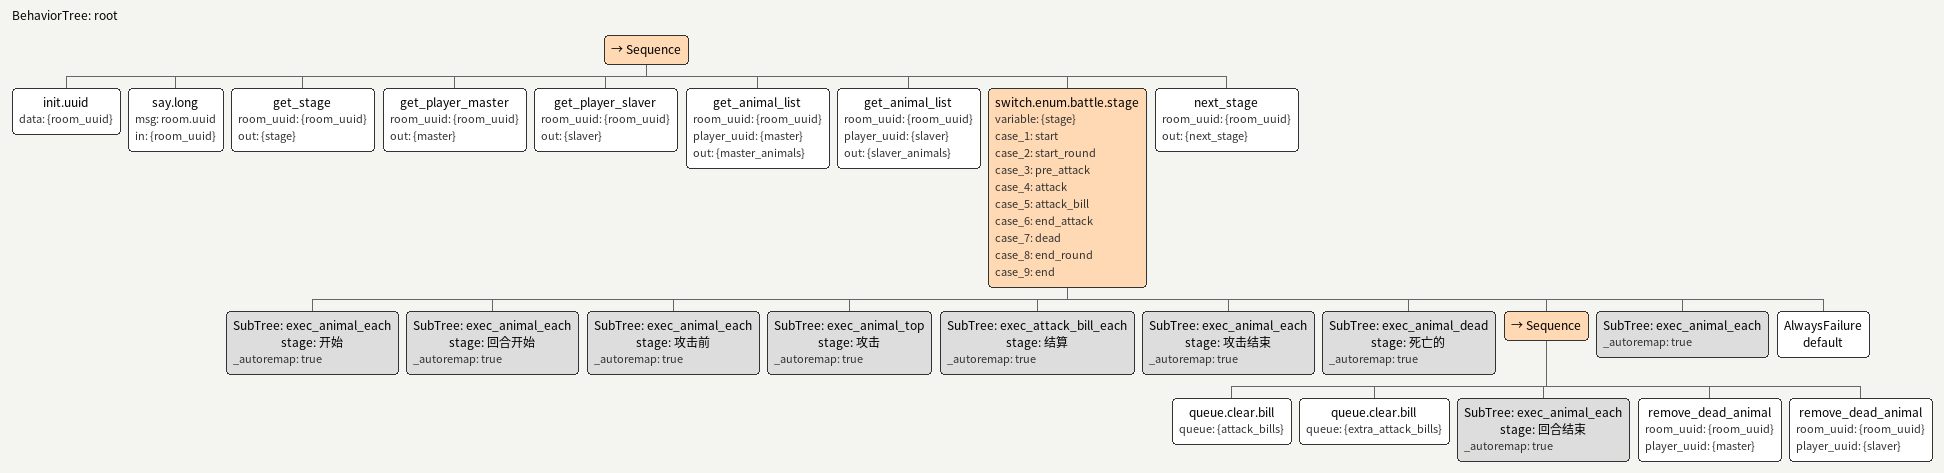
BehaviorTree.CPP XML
<?xml version="1.0" encoding="UTF-8"?>
<root BTCPP_format="4">
  <include path="nodes.xml"/>

  <include path="logic_main.xml"/>

  <include path="animals/rat.xml"/>

  <include path="exec_animal_each.xml"/>

  <include path="exec_animal_top.xml"/>

  <include path="exec_animal_dead.xml"/>

  <include path="exec_attack_bill_each.xml"/>

  <BehaviorTree ID="root">
    <Sequence>
      <init.uuid data="{room_uuid}"/>
      <say.long msg="room.uuid"
                in="{room_uuid}"/>
      <get_stage room_uuid="{room_uuid}"
                 out="{stage}"/>
      <get_player_master room_uuid="{room_uuid}"
                         out="{master}"/>
      <get_player_slaver room_uuid="{room_uuid}"
                         out="{slaver}"/>
      <get_animal_list room_uuid="{room_uuid}"
                       player_uuid="{master}"
                       out="{master_animals}"/>
      <get_animal_list room_uuid="{room_uuid}"
                       player_uuid="{slaver}"
                       out="{slaver_animals}"/>
      <switch.enum.battle.stage variable="{stage}"
                                case_1="start"
                                case_2="start_round"
                                case_3="pre_attack"
                                case_4="attack"
                                case_5="attack_bill"
                                case_6="end_attack"
                                case_7="dead"
                                case_8="end_round"
                                case_9="end">
        <SubTree ID="exec_animal_each"
                 name="stage: 开始"
                 _autoremap="true"/>
        <SubTree ID="exec_animal_each"
                 name="stage: 回合开始"
                 _autoremap="true"/>
        <SubTree ID="exec_animal_each"
                 name="stage: 攻击前"
                 _autoremap="true"/>
        <SubTree ID="exec_animal_top"
                 name="stage: 攻击"
                 _autoremap="true"/>
        <SubTree ID="exec_attack_bill_each"
                 name="stage: 结算"
                 _autoremap="true"/>
        <SubTree ID="exec_animal_each"
                 name="stage: 攻击结束"
                 _autoremap="true"/>
        <SubTree ID="exec_animal_dead"
                 name="stage: 死亡的"
                 _autoremap="true"/>
        <Sequence>
          <queue.clear.bill queue="{attack_bills}"/>
          <queue.clear.bill queue="{extra_attack_bills}"/>
          <SubTree ID="exec_animal_each"
                   name="stage: 回合结束"
                   _autoremap="true"/>
          <remove_dead_animal room_uuid="{room_uuid}"
                              player_uuid="{master}"/>
          <remove_dead_animal room_uuid="{room_uuid}"
                              player_uuid="{slaver}"/>
        </Sequence>
        <SubTree ID="exec_animal_each"
                 _autoremap="true"/>
        <AlwaysFailure name="default"/>
      </switch.enum.battle.stage>
      <next_stage room_uuid="{room_uuid}"
                  out="{next_stage}"/>
    </Sequence>
  </BehaviorTree>

</root>
